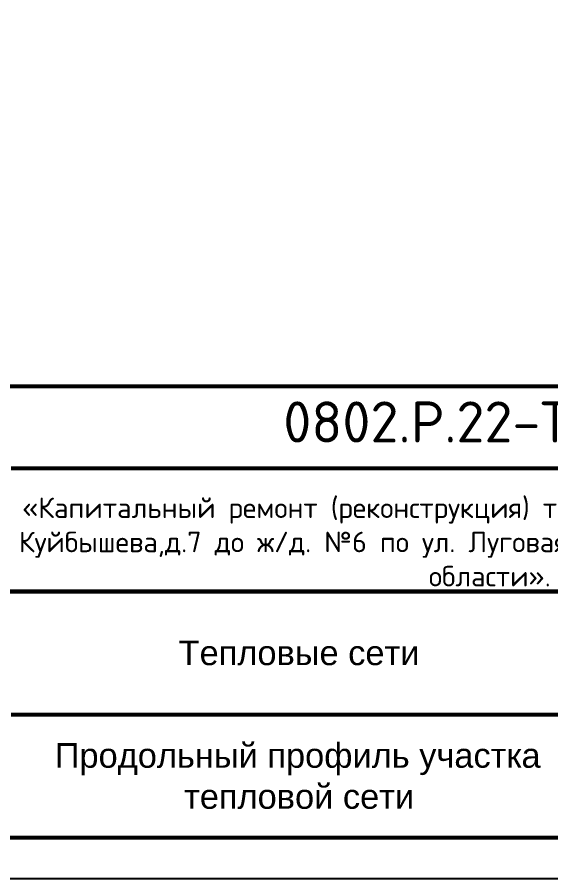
# Model space of a CAD drawing. Header units: millimetres. Extents: x 1642 to 8235, y 1174 to 5441.
# Drawn here: x 4366.7 to 4431.7, y 1173.7 to 1278.6 of the extents above; entities that cross this region are included whole.
import ezdxf
from ezdxf.enums import TextEntityAlignment as Align

# ---------------------------------------------------------------- set-up
doc = ezdxf.new("R2010")
doc.units = ezdxf.units.MM
doc.layers.add('Размеры на чертеже', color=250, linetype='Continuous', lineweight=25)
doc.styles.add('-ISOCPEUR-', font='isocpeur.TTF')
doc.styles.get("Standard").update_dxf_attribs({"font": 'arial.ttf'})

# ---------------------------------------------------------------- blocks, each defined once
blk = doc.blocks.new('*U307')
blk.add_lwpolyline([(0, 123), (891, 123), (891, -297), (0, -297)], close=True)
at = {"const_width": 0.5}
blk.add_lwpolyline([(20, 118), (886, 118), (886, -292), (20, -292)], close=True, dxfattribs=at)
for points in [[(701, -292), (701, -237), (886, -237)], [(766, -247), (886, -247)], [(701, -262), (886, -262)], [(766, -277), (886, -277)]]:
    blk.add_lwpolyline(points, dxfattribs=at)
at = {"insert": (824.34, -255.97), "char_height": 2.5, "width": 124.3112, "attachment_point": 5, "style": '-ISOCPEUR-'}
blk.add_mtext('\\pi3.21545;{\\C7;«Капитальный ремонт (реконструкция) тепловых сетей от ТК-8013 по ул. Куйбышева,д.7 до ж/д. №6 по ул. Луговая в ГО г. Рыбинск Ярославской области».}', dxfattribs=at)
blk.add_attdef('РАЗРАБОТАЛ', text='', height=2.5).set_placement((721.5, -264.22), align=Align.MIDDLE_LEFT)
at = {"flags": 8}
for tag, height, p in [('ДАТА', 2.5, (761.07, -264.4)), ('ЛИСТ', 3, (857.39, -271.92)), ('ЛИСТОВ', 3, (874.89, -271.92))]:
    blk.add_attdef(tag, text='', height=height, dxfattribs=at).set_placement(p, align=Align.MIDDLE_CENTER)
blk.add_attdef('ПРОВЕРИЛ', (721.75, -270.73), '', height=2.5)
for tag, p in [('ТЕПЛОВЫЕ_СЕТИ_001', (786.41, -270.98)), ('ИМЯ_ЧЕРТЕЖА_001', (788.51, -285.58))]:
    blk.add_attdef(tag, p, '', height=3, dxfattribs=at)
at = {"style": '-ISOCPEUR-', "flags": 8}
blk.add_attdef('ФОРМАТ', text='', height=3, dxfattribs=at).set_placement((851.97, -294.75), align=Align.MIDDLE_CENTER)

msp = doc.modelspace()

# ---------------------------------------------------------------- block references
at = {"layer": 'Размеры на чертеже', "lineweight": 90}
ref = msp.add_blockref('*U307', (3599.971, 1470.682), dxfattribs=at)
ref.add_attrib('ИМЯ_ЧЕРТЕЖА_001', 'Продольный профиль участка', (4371.289, 1187.207), dxfattribs={"layer": '0', "height": 3, "flags": 8})
ref.add_attrib('ТЕПЛОВЫЕ_СЕТИ_001', 'Тепловые сети', (4386.382, 1199.707), dxfattribs={"layer": '0', "height": 3, "flags": 8})
ref.add_attrib('ИМЯ_ЧЕРТЕЖА_002', 'тепловой сети', (4387.048, 1182.207), dxfattribs={"layer": '0', "height": 3})

# ---------------------------------------------------------------- texts
at = {"insert": (4399.135, 1231.832), "char_height": 5, "width": 38.55785, "attachment_point": 1, "style": '-ISOCPEUR-'}
msp.add_mtext('0802.Р.22-ТС.1', dxfattribs=at)

doc.saveas('drawing.dxf')
